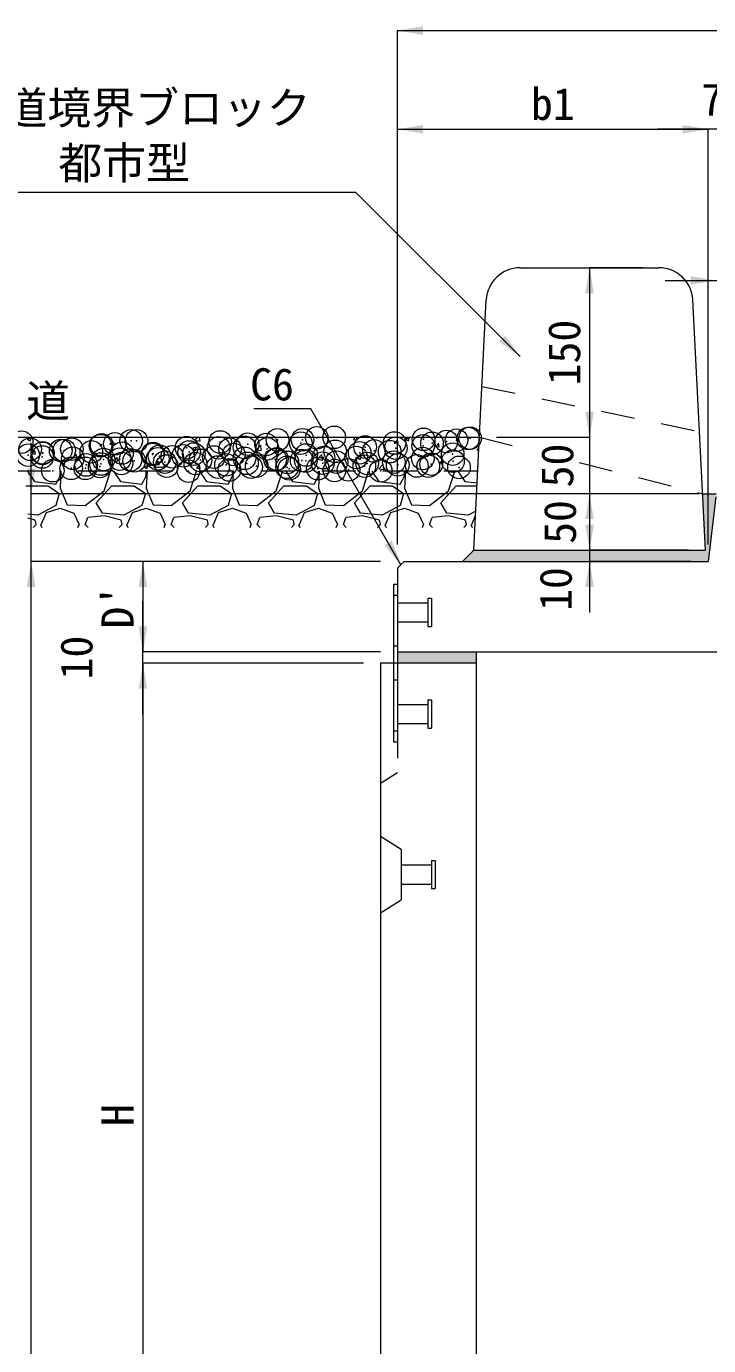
# Model space of a CAD drawing. Units: millimetres at full size. Extents: x 289 to 42849, y -1182 to 27464.
# Drawn here: x 27987 to 28591, y 4471 to 5638 of the extents above; entities that cross this region are included whole.
import ezdxf
from ezdxf.enums import TextEntityAlignment as Align

# ---------------------------------------------------------------- set-up
doc = ezdxf.new("R2010")
doc.units = ezdxf.units.MM
doc.header["$LTSCALE"] = 40
doc.header["$PDMODE"] = 32
doc.header["$PDSIZE"] = 20
doc.linetypes.add('USER2', pattern=[1.35, 0.75, -0.6])
for name, color, linetype, lineweight in [('0_2', 7, 'Continuous', 20), ('インサート', 3, 'USER2', 5), ('寸法引出', 7, 'Continuous', 9), ('寸法線', 7, 'Continuous', 9), ('本体', 2, 'Continuous', 9), ('ﾊｯﾁﾝｸﾞ', 7, 'Continuous', 5)]:
    doc.layers.add(name, color=color, linetype=linetype, lineweight=lineweight)
doc.styles.add('ＭＳ ゴシック', font='')
doc.styles.get('ＭＳ ゴシック').set_extended_font_data('MS Gothic')

# ---------------------------------------------------------------- blocks, each defined once
blk = doc.blocks.new('filled_arrow')
at = {"color": 0, "linetype": 'Continuous', "lineweight": -2}
blk.add_solid([(7.5, 1.25), (0, 0), (7.5, -1.25)], dxfattribs=at)

msp = doc.modelspace()

# ---------------------------------------------------------------- hatches: boundary and pattern name
at = {"layer": 'ﾊｯﾁﾝｸﾞ'}
for points in [[(28383.05, 5174.53), (28373.05, 5164.53), (28590.55, 5164.53), (28597.23, 5221.82, -0.38633), (28600.27, 5224.47), (28597.55, 5224.53), (28585.55, 5224.52), (28588.05, 5174.53)], [(28315.55, 5084.52), (28315.55, 5074.52), (28385.55, 5074.52), (28385.55, 5084.52)]]:
    msp.add_hatch(color=8, dxfattribs=at).paths.add_polyline_path(points)

# ---------------------------------------------------------------- linework, layer by layer
at = {"layer": '0_2'}
for p, q in [((28424.09, 5424.52), (28547.01, 5424.52)), ((28383.05, 5174.53), (28394.12, 5396.02)), ((28588.05, 5174.53), (28576.97, 5396.02)), ((27815.61, 5274.53), (28388.05, 5274.53)), ((28383.05, 5174.53), (28588.05, 5174.53))]:
    msp.add_line(p, q, dxfattribs=at)
at = {"layer": '0_2', "linetype": 'USER2', "lineweight": 9}
for p, q in [((28388.05, 5274.52), (28437.07, 5262.11)), ((28476.39, 5252.16), (28585.55, 5224.52)), ((28315.55, 5134.53), (28312.35, 5134.53)), ((28315.55, 5089.52), (28312.35, 5089.52)), ((28315.55, 5059.53), (28312.35, 5059.53)), ((28315.55, 5014.52), (28312.35, 5014.52))]:
    msp.add_line(p, q, dxfattribs=at)
at = {"layer": '0_2', "linetype": 'USER2'}
msp.add_line((28386.55, 5244.52), (27815.61, 5244.52), dxfattribs=at)
at = {"layer": '0_2', "lineweight": 9}
for p, q in [((28585.55, 5224.52), (28597.55, 5224.53)), ((28383.05, 5174.53), (28373.05, 5164.53))]:
    msp.add_line(p, q, dxfattribs=at)
msp.add_lwpolyline([(28318.55, 5161.58), (28238.85, 5299.62), (28188.53, 5299.62)], dxfattribs=at)
msp.add_lwpolyline([(28312.35, 5004.52), (28312.35, 5144.53), (28315.55, 5144.53), (28315.55, 5004.52)], close=True, dxfattribs=at)
at = {"layer": '0_2'}
for centre, start, end in [((28424.09, 5394.52), 90, 177.13789), ((28547.01, 5394.52), 2.8627, 90)]:
    msp.add_arc(centre, 30, start, end, dxfattribs=at)
at = {"layer": 'インサート'}
for p, q in [((28315.55, 5128.02), (28315.55, 5111.02)), ((28315.55, 5128.02), (28342.55, 5128.02)), ((28315.55, 5128.02), (28315.55, 5111.02)), ((28315.55, 5128.02), (28315.55, 5111.02)), ((28342.55, 5132.02), (28342.55, 5107.02)), ((28342.55, 5132.02), (28345.55, 5132.02)), ((28345.55, 5132.02), (28345.55, 5107.02)), ((28315.55, 5111.02), (28342.55, 5111.02)), ((28342.55, 5107.02), (28345.55, 5107.02)), ((28315.55, 5038.02), (28342.55, 5038.02)), ((28315.55, 5038.02), (28315.55, 5021.02)), ((28315.55, 5038.02), (28315.55, 5021.02)), ((28342.55, 5042.02), (28345.55, 5042.02)), ((28342.55, 5042.02), (28342.55, 5017.02)), ((28345.55, 5042.02), (28345.55, 5017.02)), ((28315.55, 5021.02), (28342.55, 5021.02)), ((28342.55, 5017.02), (28345.55, 5017.02)), ((28318.75, 4896.02), (28345.75, 4896.02)), ((28318.75, 4896.02), (28318.75, 4879.02)), ((28345.75, 4900.02), (28345.75, 4875.02)), ((28345.75, 4900.02), (28348.75, 4900.02)), ((28348.75, 4900.02), (28348.75, 4875.02)), ((28318.75, 4879.02), (28345.75, 4879.02)), ((28345.75, 4875.02), (28348.75, 4875.02))]:
    msp.add_line(p, q, dxfattribs=at)
at = {"layer": '寸法引出'}
for p, q in [((28485.55, 5424.52), (28485.55, 5274.53)), ((28532.69, 5424.52), (28485.55, 5424.52)), ((28485.55, 5319.53), (28485.55, 5179.52)), ((28403.05, 5274.53), (28485.55, 5274.53)), ((28403.05, 5274.53), (28485.55, 5274.53)), ((28570.55, 5224.52), (28485.55, 5224.52)), ((28485.55, 5224.52), (28485.55, 5174.53)), ((28570.55, 5224.52), (28485.55, 5224.52)), ((28485.55, 5219.53), (28485.55, 5119.53)), ((28573.05, 5174.53), (28485.55, 5174.53)), ((28573.05, 5174.53), (28485.55, 5174.53)), ((28575.55, 5164.53), (28485.55, 5164.53))]:
    msp.add_line(p, q, dxfattribs=at)
at = {"layer": '寸法線'}
for p, q in [((28315.55, 5634.43), (28855.55, 5634.43)), ((28315.55, 5179.53), (28315.55, 5634.43)), ((28315.55, 5547.13), (28590.55, 5547.13)), ((28315.55, 5179.53), (28315.55, 5547.13)), ((28642.55, 5547.13), (28545.55, 5547.13)), ((28590.55, 5179.53), (28590.55, 5547.13)), ((28590.55, 5179.53), (28590.55, 5547.13)), ((28552.55, 5413.3), (28695.55, 5413.3)), ((27991.39, 5119.53), (27991.39, 5269.53)), ((28582.55, 5224.53), (27991.39, 5224.53)), ((27991.39, 3624.52), (27991.39, 5164.53)), ((28300.55, 5164.53), (27991.39, 5164.53)), ((28300.55, 5164.53), (27991.39, 5164.53)), ((28090.23, 5164.53), (28090.23, 5084.52)), ((28300.55, 5164.53), (28090.23, 5164.53)), ((28090.23, 5029.52), (28090.23, 5129.52)), ((28300.55, 5084.52), (28090.23, 5084.52)), ((28300.55, 5084.52), (28090.23, 5084.52)), ((28090.23, 5074.52), (28090.23, 4274.52)), ((28285.55, 5074.52), (28090.23, 5074.52)), ((28285.55, 5074.52), (28090.23, 5074.52))]:
    msp.add_line(p, q, dxfattribs=at)
msp.add_lwpolyline([(28424.09, 5345.88), (28278.75, 5491.22), (27922.33, 5491.22)], dxfattribs=at)
at = {"layer": '本体', "color": 7, "linetype": 'USER2'}
msp.add_line((28390.3, 5319.52), (28582.8, 5279.52), dxfattribs=at)
at = {"layer": '本体', "lineweight": 20}
for p, q in [((28597.23, 5221.82), (28590.55, 5164.53)), ((28321.55, 5164.53), (28315.55, 5158.64)), ((28321.55, 5164.53), (28590.55, 5164.53)), ((28315.55, 5158.64), (28315.55, 5074.52)), ((28315.55, 5084.52), (28855.55, 5084.52)), ((28385.55, 4368.56), (28385.55, 5084.52)), ((28385.55, 5074.52), (28300.55, 5074.52)), ((28300.55, 5074.52), (28300.55, 3624.52))]:
    msp.add_line(p, q, dxfattribs=at)
at = {"layer": '本体', "linetype": 'USER2'}
for p, q in [((28315.55, 5074.52), (28315.55, 4977.52)), ((28315.55, 4977.52), (28300.55, 4968.02))]:
    msp.add_line(p, q, dxfattribs=at)
at = {"layer": '本体'}
for p, q in [((28300.55, 4921.52), (28318.75, 4910.02)), ((28318.75, 4910.02), (28318.75, 4865.02)), ((28300.55, 4853.52), (28318.75, 4865.02))]:
    msp.add_line(p, q, dxfattribs=at)
at = {"layer": 'ﾊｯﾁﾝｸﾞ'}
for p, q in [((27987.95, 5272.95), (27991.51, 5274.32)), ((27987.95, 5272.94), (27990.47, 5271.24)), ((27990.47, 5271.24), (27991.5, 5274.31)), ((28060.95, 5268.88), (28063.48, 5267.17)), ((28060.96, 5268.88), (28064.51, 5270.25)), ((28063.48, 5267.17), (28064.51, 5270.24)), ((28133.96, 5264.82), (28137.52, 5266.18)), ((28136.28, 5271.88), (28140.8, 5271.18)), ((28136.29, 5271.87), (28138.83, 5274.53)), ((28136.49, 5263.1), (28137.52, 5266.17)), ((28140.8, 5271.17), (28140.41, 5274.53)), ((28190.5, 5263.46), (28194.46, 5267.59)), ((28195.01, 5262.76), (28194.45, 5267.59)), ((28276.68, 5272.63), (28278.27, 5274.53)), ((28276.68, 5272.63), (28279.72, 5272.37)), ((28279.69, 5272.36), (28279.29, 5274.53)), ((28313.12, 5269.45), (28315.57, 5272.37)), ((28313.12, 5269.45), (28316.16, 5269.18)), ((28316.13, 5269.18), (28315.54, 5272.36)), ((28322.65, 5273.05), (28325.18, 5271.35)), ((28322.66, 5273.06), (28326.22, 5274.43)), ((28325.18, 5271.35), (28326.21, 5274.42)), ((28349.56, 5266.26), (28352.01, 5269.18)), ((28349.56, 5266.26), (28352.59, 5265.99)), ((28352.56, 5265.99), (28351.98, 5269.17)), ((27992.24, 5259.93), (27994.69, 5262.84)), ((27992.24, 5259.93), (27995.27, 5259.66)), ((27995.25, 5259.65), (27994.66, 5262.84)), ((28028.67, 5256.74), (28031.12, 5259.66)), ((28028.67, 5256.74), (28031.71, 5256.47)), ((28031.68, 5256.47), (28031.09, 5259.65)), ((28065.11, 5253.55), (28067.56, 5256.47)), ((28068.12, 5253.28), (28067.53, 5256.46)), ((28133.96, 5264.81), (28136.49, 5263.1)), ((28190.5, 5263.47), (28195.02, 5262.77)), ((28206.97, 5260.75), (28210.53, 5262.11)), ((28206.97, 5260.74), (28209.49, 5259.03)), ((28209.49, 5259.03), (28210.52, 5262.1)), ((28244.71, 5255.06), (28249.23, 5254.36)), ((28244.72, 5255.05), (28248.68, 5259.18)), ((28249.23, 5254.35), (28248.67, 5259.18)), ((28279.97, 5256.67), (28282.5, 5254.97)), ((28279.98, 5256.68), (28283.53, 5258.04)), ((28282.5, 5254.97), (28283.53, 5258.04)), ((28386, 5263.07), (28387.57, 5264.95)), ((28386, 5263.07), (28387.47, 5262.94)), ((27988.03, 5244.52), (27994.11, 5235.41)), ((28017.7, 5244.52), (28016.97, 5229.31)), ((28016.97, 5239.98), (28016.97, 5244.52)), ((28018.27, 5252.5), (28021.83, 5253.87)), ((28018.27, 5252.49), (28020.8, 5250.79)), ((28020.8, 5250.79), (28021.83, 5253.86)), ((28055.83, 5227.03), (28061.43, 5244.52)), ((28064.23, 5244.52), (28070.31, 5235.41)), ((28065.11, 5253.55), (28068.15, 5253.28)), ((28091.28, 5248.43), (28094.84, 5249.8)), ((28091.28, 5248.42), (28093.8, 5246.72)), ((28093.9, 5244.52), (28093.17, 5229.31)), ((28093.17, 5239.98), (28093.17, 5244.52)), ((28093.8, 5246.72), (28094.83, 5249.79)), ((28101.55, 5250.36), (28104, 5253.28)), ((28101.55, 5250.36), (28104.59, 5250.1)), ((28104.56, 5250.09), (28103.97, 5253.28)), ((28132.03, 5227.03), (28137.63, 5244.52)), ((28137.99, 5247.17), (28140.43, 5250.09)), ((28137.99, 5247.17), (28141.02, 5246.91)), ((28140.99, 5246.9), (28140.41, 5250.09)), ((28140.43, 5244.52), (28146.51, 5235.41)), ((28164.71, 5244.52), (28167.84, 5245.73)), ((28167.44, 5244.52), (28167.84, 5245.72)), ((28170.1, 5244.52), (28169.37, 5229.31)), ((28169.37, 5239.98), (28169.37, 5244.52)), ((28174.87, 5244.52), (28176.87, 5246.91)), ((28177.28, 5244.52), (28176.84, 5246.9)), ((28208.23, 5227.03), (28213.83, 5244.52)), ((28216.63, 5244.52), (28222.71, 5235.41)), ((28246.3, 5244.52), (28245.57, 5229.31)), ((28245.57, 5239.98), (28245.57, 5244.52)), ((28284.43, 5227.03), (28290.03, 5244.52)), ((28292.83, 5244.52), (28298.91, 5235.41)), ((28298.93, 5246.65), (28302.89, 5250.77)), ((28298.93, 5246.66), (28303.45, 5245.96)), ((28303.45, 5245.94), (28302.88, 5250.77)), ((28322.5, 5244.52), (28321.77, 5229.31)), ((28321.77, 5239.98), (28321.77, 5244.52)), ((28352.98, 5252.61), (28356.54, 5253.98)), ((28352.98, 5252.6), (28355.5, 5250.9)), ((28355.5, 5250.9), (28356.53, 5253.97)), ((28360.63, 5227.03), (28366.23, 5244.52)), ((28369.03, 5244.52), (28375.11, 5235.41)), ((27986.49, 5231.6), (28006.3, 5231.6)), ((27994.11, 5235.41), (28013.16, 5233.12)), ((28006.3, 5231.6), (28016.21, 5224.74)), ((28013.16, 5233.12), (28016.97, 5239.98)), ((28048.97, 5216.36), (28062.69, 5231.6)), ((28062.69, 5231.6), (28082.5, 5231.6)), ((28070.31, 5235.41), (28089.36, 5233.12)), ((28082.5, 5231.6), (28092.41, 5224.74)), ((28089.36, 5233.12), (28093.17, 5239.98)), ((28125.17, 5216.36), (28138.89, 5231.6)), ((28138.89, 5231.6), (28158.7, 5231.6)), ((28146.51, 5235.41), (28165.56, 5233.12)), ((28158.7, 5231.6), (28168.61, 5224.74)), ((28165.56, 5233.12), (28169.37, 5239.98)), ((28201.37, 5216.36), (28215.09, 5231.6)), ((28215.09, 5231.6), (28234.9, 5231.6)), ((28222.71, 5235.41), (28241.76, 5233.12)), ((28234.9, 5231.6), (28244.81, 5224.74)), ((28241.76, 5233.12), (28245.57, 5239.98)), ((28277.57, 5216.36), (28291.29, 5231.6)), ((28291.29, 5231.6), (28311.1, 5231.6)), ((28298.91, 5235.41), (28317.96, 5233.12)), ((28311.1, 5231.6), (28321.01, 5224.74)), ((28317.96, 5233.12), (28321.77, 5239.98)), ((28353.77, 5216.36), (28367.49, 5231.6)), ((28367.49, 5231.6), (28385.9, 5231.6)), ((28375.11, 5235.41), (28386.03, 5234.1)), ((28016.21, 5224.74), (28013.16, 5214.07)), ((28016.97, 5229.31), (28023.07, 5214.83)), ((28039.07, 5214.07), (28055.83, 5227.03)), ((28092.41, 5224.74), (28089.36, 5214.07)), ((28093.17, 5229.31), (28099.27, 5214.83)), ((28115.27, 5214.07), (28132.03, 5227.03)), ((28168.61, 5224.74), (28165.56, 5214.07)), ((28169.37, 5229.31), (28175.47, 5214.83)), ((28191.47, 5214.07), (28208.23, 5227.03)), ((28244.81, 5224.74), (28241.76, 5214.07)), ((28245.57, 5229.31), (28251.67, 5214.83)), ((28267.67, 5214.07), (28284.43, 5227.03)), ((28321.01, 5224.74), (28317.96, 5214.07)), ((28321.77, 5229.31), (28327.87, 5214.83)), ((28343.87, 5214.07), (28360.63, 5227.03)), ((28013.16, 5214.07), (27997.16, 5205.69)), ((28000.21, 5197.31), (28004.78, 5207.98)), ((28004.78, 5207.98), (28016.97, 5211.79)), ((28016.97, 5211.79), (28029.16, 5207.21)), ((28023.07, 5214.83), (28039.07, 5214.07)), ((28054.31, 5207.21), (28048.97, 5216.36)), ((28089.36, 5214.07), (28073.36, 5205.69)), ((28076.41, 5197.31), (28080.98, 5207.98)), ((28080.98, 5207.98), (28093.17, 5211.79)), ((28093.17, 5211.79), (28105.36, 5207.21)), ((28099.27, 5214.83), (28115.27, 5214.07)), ((28130.51, 5207.21), (28125.17, 5216.36)), ((28165.56, 5214.07), (28149.56, 5205.69)), ((28152.61, 5197.31), (28157.18, 5207.98)), ((28157.18, 5207.98), (28169.37, 5211.79)), ((28169.37, 5211.79), (28181.56, 5207.21)), ((28175.47, 5214.83), (28191.47, 5214.07)), ((28206.71, 5207.21), (28201.37, 5216.36)), ((28241.76, 5214.07), (28225.76, 5205.69)), ((28228.81, 5197.31), (28233.38, 5207.98)), ((28233.38, 5207.98), (28245.57, 5211.79)), ((28245.57, 5211.79), (28257.76, 5207.21)), ((28251.67, 5214.83), (28267.67, 5214.07)), ((28282.91, 5207.21), (28277.57, 5216.36)), ((28317.96, 5214.07), (28301.96, 5205.69)), ((28305.01, 5197.31), (28309.58, 5207.98)), ((28309.58, 5207.98), (28321.77, 5211.79)), ((28321.77, 5211.79), (28333.96, 5207.21)), ((28327.87, 5214.83), (28343.87, 5214.07)), ((28359.11, 5207.21), (28353.77, 5216.36)), ((28384.78, 5209.16), (28378.16, 5205.69)), ((27997.16, 5205.69), (27988.24, 5206.4)), ((27994.87, 5201.12), (27988.24, 5202.78)), ((27995.63, 5197.31), (27993.13, 5194.52)), ((27995.63, 5197.31), (27994.87, 5201.12)), ((27999.44, 5197.31), (28000.64, 5194.52)), ((28029.16, 5207.21), (28033.73, 5197.31)), ((28032.74, 5194.52), (28033.73, 5197.31)), ((28039.07, 5197.31), (28041.35, 5203.4)), ((28041.62, 5194.52), (28039.07, 5197.31)), ((28055.83, 5204.93), (28041.35, 5203.4)), ((28073.36, 5205.69), (28054.31, 5207.21)), ((28071.07, 5201.12), (28055.83, 5204.93)), ((28071.83, 5197.31), (28069.33, 5194.52)), ((28071.83, 5197.31), (28071.07, 5201.12)), ((28075.64, 5197.31), (28076.84, 5194.52)), ((28105.36, 5207.21), (28109.93, 5197.31)), ((28108.94, 5194.52), (28109.93, 5197.31)), ((28115.27, 5197.31), (28117.55, 5203.4)), ((28117.82, 5194.52), (28115.27, 5197.31)), ((28132.03, 5204.93), (28117.55, 5203.4)), ((28149.56, 5205.69), (28130.51, 5207.21)), ((28147.27, 5201.12), (28132.03, 5204.93)), ((28148.03, 5197.31), (28145.53, 5194.52)), ((28148.03, 5197.31), (28147.27, 5201.12)), ((28151.84, 5197.31), (28153.04, 5194.52)), ((28181.56, 5207.21), (28186.13, 5197.31)), ((28185.14, 5194.52), (28186.13, 5197.31)), ((28191.47, 5197.31), (28193.75, 5203.4)), ((28194.02, 5194.52), (28191.47, 5197.31)), ((28208.23, 5204.93), (28193.75, 5203.4)), ((28225.76, 5205.69), (28206.71, 5207.21)), ((28223.47, 5201.12), (28208.23, 5204.93)), ((28224.23, 5197.31), (28221.73, 5194.52)), ((28224.23, 5197.31), (28223.47, 5201.12)), ((28228.04, 5197.31), (28229.24, 5194.52)), ((28257.76, 5207.21), (28262.33, 5197.31)), ((28261.34, 5194.52), (28262.33, 5197.31)), ((28267.67, 5197.31), (28269.95, 5203.4)), ((28270.22, 5194.52), (28267.67, 5197.31)), ((28284.43, 5204.93), (28269.95, 5203.4)), ((28301.96, 5205.69), (28282.91, 5207.21)), ((28299.67, 5201.12), (28284.43, 5204.93)), ((28300.43, 5197.31), (28297.93, 5194.52)), ((28300.43, 5197.31), (28299.67, 5201.12)), ((28304.24, 5197.31), (28305.44, 5194.52)), ((28333.96, 5207.21), (28338.53, 5197.31)), ((28337.54, 5194.52), (28338.53, 5197.31)), ((28343.87, 5197.31), (28346.15, 5203.4)), ((28346.42, 5194.52), (28343.87, 5197.31)), ((28360.63, 5204.93), (28346.15, 5203.4)), ((28378.16, 5205.69), (28359.11, 5207.21)), ((28375.87, 5201.12), (28360.63, 5204.93)), ((28376.63, 5197.31), (28374.13, 5194.52)), ((28376.63, 5197.31), (28375.87, 5201.12)), ((28380.44, 5197.31), (28381.64, 5194.52)), ((28381.21, 5197.31), (28384.58, 5205.18))]:
    msp.add_line(p, q, dxfattribs=at)
for p in [(27982.87, 5270.14), (28065.36, 5268.74), (28079.79, 5271.34), (28084.6, 5271.27), (28158.53, 5270.34), (28182.95, 5268.32), (28199.31, 5268.1), (28209.34, 5272.13), (28229.96, 5269.36), (28231.4, 5272.32), (28244.11, 5273.99), (28259.58, 5274.45), (28312.93, 5269.43), (28338.59, 5272.68), (28346.11, 5269.15), (28358.83, 5270.82), (28367.86, 5271.92), (28378.07, 5273.35), (28379.89, 5273.79), (27988.6, 5258.63), (27990.35, 5263.88), (28001.06, 5257.05), (28001.32, 5260.31), (28001.66, 5260.7), (28017.46, 5262.73), (28020.56, 5262.84), (28027.32, 5263.95), (28044.58, 5261.59), (28052.64, 5267.06), (28053.7, 5267.76), (28071.7, 5260.44), (28098.82, 5259.29), (28099.28, 5260.17), (28104.83, 5257.68), (28116.03, 5257.13), (28125.94, 5258.15), (28128.91, 5265.26), (28131.21, 5261.49), (28135.27, 5259.66), (28153.05, 5257), (28157.3, 5265.07), (28167.36, 5263.89), (28170.7, 5259.19), (28180.07, 5265.56), (28200.33, 5264.28), (28234.8, 5258.79), (28249.99, 5256.49), (28260.46, 5262.04), (28278.98, 5256.67), (28282.07, 5260.71), (28286.85, 5265.85), (28294.79, 5262.39), (28308.61, 5261.75), (28314.03, 5264.92), (28338.23, 5266.84), (28364.36, 5259.58), (28010.4, 5244.92), (28026.7, 5247.04), (28028.18, 5255.91), (28039.28, 5247.03), (28040.03, 5250), (28051.99, 5248.7), (28053.09, 5250.85), (28055.29, 5254.76), (28069.65, 5255.09), (28071.23, 5251.23), (28079.17, 5254.43), (28082.41, 5253.62), (28103.32, 5255.46), (28109.53, 5252.47), (28111.45, 5249.02), (28130.59, 5244.58), (28136.65, 5251.32), (28141.08, 5254.1), (28156.68, 5248.15), (28163.77, 5250.18), (28166.71, 5245.53), (28180.17, 5255.86), (28182.34, 5251.41), (28185.95, 5248.06), (28190.88, 5249.03), (28207.29, 5254.71), (28208.72, 5255.22), (28218, 5247.89), (28218.03, 5252.28), (28219.73, 5246.5), (28230.75, 5253.96), (28234.41, 5253.56), (28245.12, 5246.74), (28249.36, 5251.58), (28259.85, 5245.13), (28261.53, 5252.42), (28272.24, 5245.6), (28286.23, 5248.94), (28288.65, 5251.27), (28300.66, 5244.89), (28312.31, 5252.52), (28315.76, 5250.13), (28332.75, 5249.11), (28337.97, 5255.77), (28342.88, 5248.98), (28345.46, 5250.78), (28364.7, 5253.32), (28370, 5247.84)]:
    msp.add_point(p, dxfattribs=at)

# ---------------------------------------------------------------- block references
at = {"layer": '0_2', "lineweight": 9, "xscale": 3, "yscale": 3, "rotation": 120}
msp.add_blockref('filled_arrow', (28318.55, 5161.58), dxfattribs=at)
at = {"layer": '寸法引出', "xscale": 3, "yscale": 3}
for p, rotation in [((28485.55, 5424.52), 270), ((28485.55, 5274.53), 90), ((28485.55, 5274.53), 90), ((28485.55, 5224.52), 270), ((28485.55, 5224.52), 270), ((28485.55, 5174.53), 90), ((28485.55, 5164.53), 270)]:
    msp.add_blockref('filled_arrow', p, dxfattribs=dict(at, rotation=rotation))
at = {"layer": '寸法線', "xscale": 3, "yscale": 3}
for p in [(28315.55, 5634.43), (28315.55, 5547.13)]:
    msp.add_blockref('filled_arrow', p, dxfattribs=at)
for p, rotation in [((28590.55, 5547.13), 180), ((28590.55, 5547.13), 180), ((28597.55, 5413.3), 180), ((28424.09, 5345.88), 135), ((27991.39, 5224.53), 90), ((27991.39, 5164.53), 270), ((27991.39, 5164.53), 270), ((28090.23, 5164.53), 270), ((28090.23, 5084.52), 90), ((28090.23, 5084.52), 90), ((28090.23, 5074.52), 270), ((28090.23, 5074.52), 270)]:
    msp.add_blockref('filled_arrow', p, dxfattribs=dict(at, rotation=rotation))

# ---------------------------------------------------------------- texts
at = {"layer": '0_2', "style": 'ＭＳ ゴシック'}
msp.add_text('歩 道', height=28.48, dxfattribs=at).set_placement((27928.63, 5283.88), align=Align.BOTTOM_LEFT)
msp.add_text('C6', height=28.48, dxfattribs=at).set_placement((28223.85, 5335.62), align=Align.TOP_RIGHT)
at = {"layer": '寸法引出', "style": 'ＭＳ ゴシック'}
for s, p in [('150', (28463.05, 5349.52)), ('50', (28456.92, 5249.52)), ('50', (28459.3, 5199.53)), ('10', (28455.55, 5140.16))]:
    msp.add_text(s, height=28.48, rotation=90, dxfattribs=at).set_placement(p, align=Align.MIDDLE_CENTER)
at = {"layer": '寸法線', "style": 'ＭＳ ゴシック'}
for s, p in [('歩車道境界ブロック   ', (27889.08, 5543.24)), ('都市型  ', (28015.34, 5494.49))]:
    msp.add_text(s, height=28.48, dxfattribs=at).set_placement(p, align=Align.BOTTOM_LEFT)
for s, p in [('b1', (28453.05, 5569.63)), ('7', (28594.05, 5573.38))]:
    msp.add_text(s, height=28.48, dxfattribs=at).set_placement(p, align=Align.MIDDLE_CENTER)
for s, p in [("D'", (28067.73, 5124.52)), ('10', (28031.3, 5079.52)), ('H', (28067.73, 4674.52))]:
    msp.add_text(s, height=28.48, rotation=90, dxfattribs=at).set_placement(p, align=Align.MIDDLE_CENTER)

doc.saveas('drawing.dxf')
